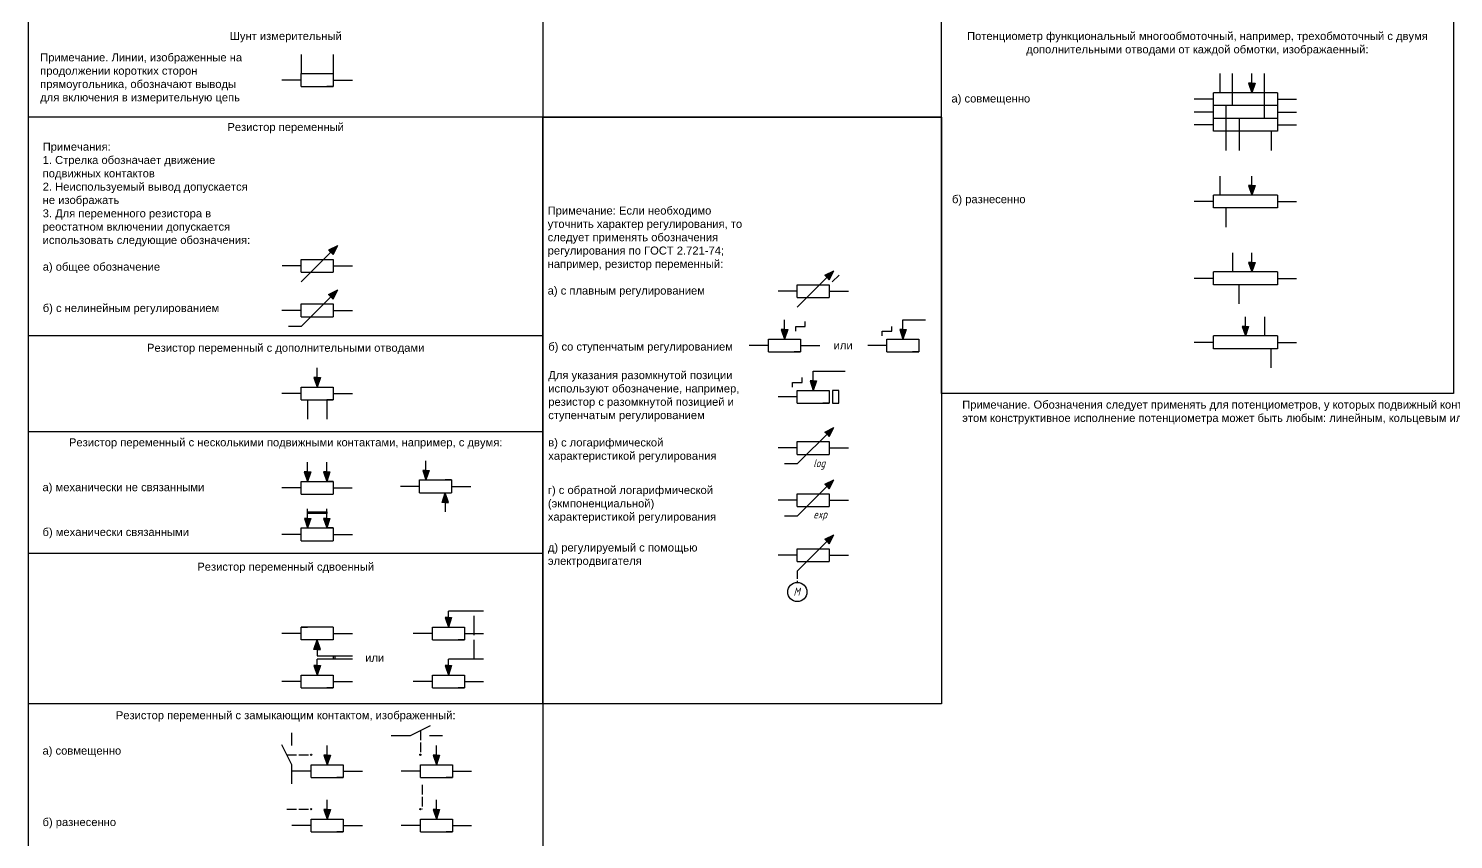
# Model space of a CAD drawing. Header units: millimetres. Extents: x 1912 to 3443, y 1352 to 2353.
# Drawn here: x 1935.8 to 2381, y 1617.6 to 1871.1 of the extents above; entities that cross this region are included whole.
import ezdxf

# ---------------------------------------------------------------- set-up
doc = ezdxf.new("R2010")
doc.units = ezdxf.units.MM
doc.linetypes.add('ACAD_ISO02W100', pattern=[15, 12, -3])
doc.layers.add('Пунктир', color=7, linetype='ACAD_ISO02W100')
doc.styles.get("Standard").update_dxf_attribs({"font": 'arial.ttf'})
pattern_1 = [(0, (0, -18.579), (0, 6.985), [5.08, -1.905]), (90, (0, -18.579), (-6.985, 4e-16), [5.08, -1.905])]

msp = doc.modelspace()

# ---------------------------------------------------------------- hatches: boundary and pattern name
at = {"true_color": 0x000000}
h = msp.add_hatch(color=18, dxfattribs=at)
h.dxf.hatch_style = 1
h.paths.add_polyline_path([(2319, 1854), (2318, 1854), (2318, 1851)])
h.paths.add_polyline_path([(2318, 1854), (2317, 1854), (2318, 1851)])
h = msp.add_hatch(color=18, dxfattribs=at)
h.dxf.hatch_style = 1
h.paths.add_polyline_path([(2319, 1822), (2318, 1822), (2318, 1819)])
h.paths.add_polyline_path([(2318, 1822), (2317, 1822), (2318, 1819)])
h = msp.add_hatch(color=18, dxfattribs=at)
h.dxf.hatch_style = 1
h.paths.add_polyline_path([(2032.44, 1803.31), (2030.32, 1801.19), (2031.02, 1800.48)])
h.paths.add_polyline_path([(2031.64, 1802.52), (2032.44, 1803.31), (2029.61, 1801.9), (2030.31, 1801.2)])
h = msp.add_hatch(dxfattribs=at)
h.set_pattern_fill('ANGLE', color=18)
h.set_pattern_definition([(0, (155, -257), (0, 6.985), [5.08, -1.905]), (90, (155, -257), (-6.985, 4e-16), [5.08, -1.905])])
h.paths.add_polyline_path([(2171.44, 1803.31), (2169.32, 1801.19), (2170.02, 1800.48)])
h.paths.add_polyline_path([(2170.64, 1802.52), (2171.44, 1803.31), (2168.61, 1801.9), (2169.31, 1801.2)])
h = msp.add_hatch(color=18, dxfattribs=at)
h.dxf.hatch_style = 1
h.paths.add_polyline_path([(2187.42, 1795.39), (2185.3, 1793.27), (2186, 1792.56)])
h.paths.add_polyline_path([(2186.62, 1794.6), (2187.42, 1795.39), (2184.59, 1793.98), (2185.29, 1793.28)])
h = msp.add_hatch(color=18, dxfattribs=at)
h.dxf.hatch_style = 1
h.paths.add_polyline_path([(2319, 1798), (2318, 1798), (2318, 1795)])
h.paths.add_polyline_path([(2318, 1798), (2317, 1798), (2318, 1795)])
h = msp.add_hatch(color=18, dxfattribs=at)
h.dxf.hatch_style = 1
h.paths.add_polyline_path([(2032.42, 1789.39), (2030.3, 1787.27), (2031, 1786.56)])
h.paths.add_polyline_path([(2031.62, 1788.6), (2032.42, 1789.39), (2029.59, 1787.98), (2030.29, 1787.28)])
h = msp.add_hatch(dxfattribs=at)
h.set_pattern_fill('ANGLE', color=18)
h.set_pattern_definition([(0, (154.978, -270.92), (0, 6.985), [5.08, -1.905]), (90, (154.978, -270.92), (-6.985, 4e-16), [5.08, -1.905])])
h.paths.add_polyline_path([(2171.42, 1789.39), (2169.3, 1787.27), (2170, 1786.56)])
h.paths.add_polyline_path([(2170.62, 1788.6), (2171.42, 1789.39), (2168.59, 1787.98), (2169.29, 1787.28)])
h = msp.add_hatch(dxfattribs=at)
h.set_pattern_fill('ANGLE', color=18)
h.set_pattern_definition([(0, (165.0196, -265.576), (0, 6.985), [5.08, -1.905]), (90, (165.0196, -265.576), (-6.985, 4e-16), [5.08, -1.905])])
h.paths.add_polyline_path([(2172, 1777), (2171, 1777), (2172, 1774)])
h.paths.add_polyline_path([(2173, 1777), (2172, 1777), (2172, 1774)])
h = msp.add_hatch(color=18, dxfattribs=at)
h.dxf.hatch_style = 1
h.paths.add_polyline_path([(2172, 1777), (2171, 1777), (2172, 1774)])
h.paths.add_polyline_path([(2173, 1777), (2172, 1777), (2172, 1774)])
h = msp.add_hatch(dxfattribs=at)
h.set_pattern_fill('ANGLE', color=18)
h.set_pattern_definition([(0, (202.0196, -265.576), (0, 6.985), [5.08, -1.905]), (90, (202.0196, -265.576), (-6.985, 4e-16), [5.08, -1.905])])
h.paths.add_polyline_path([(2209, 1777), (2208, 1777), (2209, 1774)])
h.paths.add_polyline_path([(2210, 1777), (2209, 1777), (2209, 1774)])
h = msp.add_hatch(color=18, dxfattribs=at)
h.dxf.hatch_style = 1
h.paths.add_polyline_path([(2209, 1777), (2208, 1777), (2209, 1774)])
h.paths.add_polyline_path([(2210, 1777), (2209, 1777), (2209, 1774)])
h = msp.add_hatch(color=18, dxfattribs=at)
h.dxf.hatch_style = 1
h.paths.add_polyline_path([(2317, 1778), (2316, 1778), (2316, 1775)])
h.paths.add_polyline_path([(2316, 1778), (2315, 1778), (2316, 1775)])
h = msp.add_hatch(dxfattribs=at)
h.set_pattern_fill('ANGLE', color=18)
h.set_pattern_definition([(0, (19.0196, -280.576), (0, 6.985), [5.08, -1.905]), (90, (19.0196, -280.576), (-6.985, 4e-16), [5.08, -1.905])])
h.paths.add_polyline_path([(2026, 1762), (2025, 1762), (2026, 1759)])
h.paths.add_polyline_path([(2027, 1762), (2026, 1762), (2026, 1759)])
h = msp.add_hatch(color=18, dxfattribs=at)
h.dxf.hatch_style = 1
h.paths.add_polyline_path([(2026, 1762), (2025, 1762), (2026, 1759)])
h.paths.add_polyline_path([(2027, 1762), (2026, 1762), (2026, 1759)])
h = msp.add_hatch(dxfattribs=at)
h.set_pattern_fill('ANGLE', color=18)
h.set_pattern_definition([(0, (174.0196, -281.576), (0, 6.985), [5.08, -1.905]), (90, (174.0196, -281.576), (-6.985, 4e-16), [5.08, -1.905])])
h.paths.add_polyline_path([(2181, 1761), (2180, 1761), (2181, 1758)])
h.paths.add_polyline_path([(2182, 1761), (2181, 1761), (2181, 1758)])
h = msp.add_hatch(color=18, dxfattribs=at)
h.dxf.hatch_style = 1
h.paths.add_polyline_path([(2181, 1761), (2180, 1761), (2181, 1758)])
h.paths.add_polyline_path([(2182, 1761), (2181, 1761), (2181, 1758)])
h = msp.add_hatch(color=18, dxfattribs=at)
h.dxf.hatch_style = 1
h.paths.add_polyline_path([(2187.42, 1746.39), (2185.3, 1744.27), (2186, 1743.56)])
h.paths.add_polyline_path([(2186.62, 1745.6), (2187.42, 1746.39), (2184.59, 1744.98), (2185.29, 1744.28)])
h = msp.add_hatch(dxfattribs=at)
h.set_pattern_fill('ANGLE', color=18)
h.set_pattern_definition([(0, (16, -310), (0, 6.985), [5.08, -1.905]), (90, (16, -310), (-6.985, 4e-16), [5.08, -1.905])])
h.paths.add_polyline_path([(2022.98, 1732.58), (2021.98, 1732.58), (2022.98, 1729.58)])
h.paths.add_polyline_path([(2023.98, 1732.58), (2022.98, 1732.58), (2022.98, 1729.58)])
h = msp.add_hatch(color=18, dxfattribs=at)
h.dxf.hatch_style = 1
h.paths.add_polyline_path([(2022.98, 1732.58), (2021.98, 1732.58), (2022.98, 1729.58)])
h.paths.add_polyline_path([(2023.98, 1732.58), (2022.98, 1732.58), (2022.98, 1729.58)])
h = msp.add_hatch(color=18, dxfattribs=at)
h.dxf.hatch_style = 1
h.paths.add_polyline_path([(2029.98, 1732.58), (2028.98, 1732.58), (2028.98, 1729.58)])
h.paths.add_polyline_path([(2028.98, 1732.58), (2027.98, 1732.58), (2028.98, 1729.58)])
h = msp.add_hatch(dxfattribs=at)
h.set_pattern_fill('ANGLE', color=18)
h.set_pattern_definition([(0, (53.0196, -309.576), (0, 6.985), [5.08, -1.905]), (90, (53.0196, -309.576), (-6.985, 4e-16), [5.08, -1.905])])
h.paths.add_polyline_path([(2060, 1733), (2059, 1733), (2060, 1730)])
h.paths.add_polyline_path([(2061, 1733), (2060, 1733), (2060, 1730)])
h = msp.add_hatch(color=18, dxfattribs=at)
h.dxf.hatch_style = 1
h.paths.add_polyline_path([(2060, 1733), (2059, 1733), (2060, 1730)])
h.paths.add_polyline_path([(2061, 1733), (2060, 1733), (2060, 1730)])
h = msp.add_hatch(color=18, dxfattribs=at)
h.dxf.hatch_style = 1
h.paths.add_polyline_path([(2187.42, 1730.07), (2185.3, 1727.95), (2186, 1727.24)])
h.paths.add_polyline_path([(2186.62, 1729.27), (2187.42, 1730.07), (2184.59, 1728.66), (2185.29, 1727.95)])
h = msp.add_hatch(color=18, dxfattribs=at)
h.dxf.hatch_style = 1
h.paths.add_polyline_path([(2065, 1723), (2066, 1723), (2066, 1726)])
h.paths.add_polyline_path([(2066, 1723), (2067, 1723), (2066, 1726)])
h = msp.add_hatch(dxfattribs=at)
h.set_pattern_fill('ANGLE', color=18)
h.set_pattern_definition([(0, (16.0196, -324.576), (0, 6.985), [5.08, -1.905]), (90, (16.0196, -324.576), (-6.985, 4e-16), [5.08, -1.905])])
h.paths.add_polyline_path([(2023, 1718), (2022, 1718), (2023, 1715)])
h.paths.add_polyline_path([(2024, 1718), (2023, 1718), (2023, 1715)])
h = msp.add_hatch(color=18, dxfattribs=at)
h.dxf.hatch_style = 1
h.paths.add_polyline_path([(2023, 1718), (2022, 1718), (2023, 1715)])
h.paths.add_polyline_path([(2024, 1718), (2023, 1718), (2023, 1715)])
h = msp.add_hatch(color=18, dxfattribs=at)
h.dxf.hatch_style = 1
h.paths.add_polyline_path([(2030, 1718), (2029, 1718), (2029, 1715)])
h.paths.add_polyline_path([(2029, 1718), (2028, 1718), (2029, 1715)])
h = msp.add_hatch(color=18, dxfattribs=at)
h.dxf.hatch_style = 1
h.paths.add_polyline_path([(2187.42, 1712.91), (2185.3, 1710.79), (2186, 1710.08)])
h.paths.add_polyline_path([(2186.62, 1712.11), (2187.42, 1712.91), (2184.59, 1711.5), (2185.29, 1710.79)])
h = msp.add_hatch(dxfattribs=at)
h.set_pattern_fill('ANGLE', color=18, angle=360)
h.set_pattern_definition([(360, (60.0196, -355.576), (2e-15, 6.985), [5.08, -1.905]), (90, (60.0196, -355.576), (-6.985, 2e-15), [5.08, -1.905])])
h.paths.add_polyline_path([(2067, 1687), (2066, 1687), (2067, 1684)])
h.paths.add_polyline_path([(2068, 1687), (2067, 1687), (2067, 1684)])
h = msp.add_hatch(color=18, dxfattribs=at)
h.dxf.hatch_style = 1
h.paths.add_polyline_path([(2067, 1687), (2066, 1687), (2067, 1684)])
h.paths.add_polyline_path([(2068, 1687), (2067, 1687), (2067, 1684)])
h = msp.add_hatch(dxfattribs=at)
h.set_pattern_fill('ANGLE', color=18, angle=180)
h.set_pattern_definition([(180, (4032.9804, 3719.576), (-9e-16, -6.985), [5.08, -1.905]), (270, (4032.9804, 3719.576), (6.985, -1e-15), [5.08, -1.905])])
h.paths.add_polyline_path([(2026, 1677), (2027, 1677), (2026, 1680)])
h.paths.add_polyline_path([(2025, 1677), (2026, 1677), (2026, 1680)])
h = msp.add_hatch(color=18, dxfattribs=at)
h.dxf.hatch_style = 1
h.paths.add_polyline_path([(2026, 1677), (2027, 1677), (2026, 1680)])
h.paths.add_polyline_path([(2025, 1677), (2026, 1677), (2026, 1680)])
h = msp.add_hatch()
h.set_pattern_fill('ANGLE', color=256)
h.set_pattern_definition(pattern_1)
h.paths.add_polyline_path([(2183.27, 1676.28, -0.010761), (2183.41, 1676.06), (2183.67, 1676.06, 0.584546)])
h.paths.add_polyline_path([(2183.27, 1676.28, 0.262191), (2183.15, 1676.06, 0.267949), (2183.28, 1675.83), (2183.41, 1676.06, 0.010761)])
h.paths.add_polyline_path([(2183.41, 1676.06), (2183.28, 1675.83, 0.262191), (2183.53, 1675.83, 0.010761)])
h.paths.add_polyline_path([(2183.67, 1676.06), (2183.41, 1676.06, -0.010761), (2183.53, 1675.83, 0.273724)])
h.paths.add_polyline_path([(2203.89, 1676.31, 0.13713), (2203.75, 1676.28, -0.010761), (2203.89, 1676.06)])
h.paths.add_polyline_path([(2203.75, 1676.28, 0.262191), (2203.63, 1676.06, 0.267949), (2203.76, 1675.83), (2203.89, 1676.06, 0.010761)])
h.paths.add_polyline_path([(2203.89, 1676.06), (2203.76, 1675.83, 0.262191), (2204.01, 1675.83, 0.010761)])
h.paths.add_polyline_path([(2203.89, 1676.31), (2203.89, 1676.06, -0.010761), (2204.01, 1675.83, 0.273724), (2204.15, 1676.06, 0.414214)])
h = msp.add_hatch(dxfattribs=at)
h.set_pattern_fill('ANGLE', color=18, angle=360)
h.set_pattern_definition([(360, (19.0196, -370.576), (2e-15, 6.985), [5.08, -1.905]), (90, (19.0196, -370.576), (-6.985, 2e-15), [5.08, -1.905])])
h.paths.add_polyline_path([(2026, 1672), (2025, 1672), (2026, 1669)])
h.paths.add_polyline_path([(2027, 1672), (2026, 1672), (2026, 1669)])
h = msp.add_hatch(color=18, dxfattribs=at)
h.dxf.hatch_style = 1
h.paths.add_polyline_path([(2026, 1672), (2025, 1672), (2026, 1669)])
h.paths.add_polyline_path([(2027, 1672), (2026, 1672), (2026, 1669)])
h = msp.add_hatch(dxfattribs=at)
h.set_pattern_fill('ANGLE', color=18, angle=360)
h.set_pattern_definition([(360, (60.0196, -370.576), (2e-15, 6.985), [5.08, -1.905]), (90, (60.0196, -370.576), (-6.985, 2e-15), [5.08, -1.905])])
h.paths.add_polyline_path([(2067, 1672), (2066, 1672), (2067, 1669)])
h.paths.add_polyline_path([(2068, 1672), (2067, 1672), (2067, 1669)])
h = msp.add_hatch(color=18, dxfattribs=at)
h.dxf.hatch_style = 1
h.paths.add_polyline_path([(2067, 1672), (2066, 1672), (2067, 1669)])
h.paths.add_polyline_path([(2068, 1672), (2067, 1672), (2067, 1669)])
h = msp.add_hatch(color=18, dxfattribs=at)
h.dxf.hatch_style = 1
h.paths.add_polyline_path([(2023.93, 1644.13, 1), (2024.33, 1644.13, 1)])
h = msp.add_hatch(dxfattribs=at)
h.set_pattern_fill('ANGLE', color=18)
h.set_pattern_definition([(0, (22.15, -398.576), (0, 6.985), [5.08, -1.905]), (90, (22.15, -398.576), (-6.985, 4e-16), [5.08, -1.905])])
h.paths.add_polyline_path([(2029.13, 1644), (2028.13, 1644), (2029.13, 1641)])
h.paths.add_polyline_path([(2030.13, 1644), (2029.13, 1644), (2029.13, 1641)])
h = msp.add_hatch(color=18, dxfattribs=at)
h.dxf.hatch_style = 1
h.paths.add_polyline_path([(2029.13, 1644), (2028.13, 1644), (2029.13, 1641)])
h.paths.add_polyline_path([(2030.13, 1644), (2029.13, 1644), (2029.13, 1641)])
h = msp.add_hatch(color=18, dxfattribs=at)
h.dxf.hatch_style = 1
h.paths.add_polyline_path([(2058.06, 1644.13, 1), (2058.46, 1644.13, 1)])
h = msp.add_hatch(dxfattribs=at)
h.set_pattern_fill('ANGLE', color=18)
h.set_pattern_definition([(0, (56.2806, -398.576), (0, 6.985), [5.08, -1.905]), (90, (56.2806, -398.576), (-6.985, 4e-16), [5.08, -1.905])])
h.paths.add_polyline_path([(2063.26, 1644), (2062.26, 1644), (2063.26, 1641)])
h.paths.add_polyline_path([(2064.26, 1644), (2063.26, 1644), (2063.26, 1641)])
h = msp.add_hatch(color=18, dxfattribs=at)
h.dxf.hatch_style = 1
h.paths.add_polyline_path([(2063.26, 1644), (2062.26, 1644), (2063.26, 1641)])
h.paths.add_polyline_path([(2064.26, 1644), (2063.26, 1644), (2063.26, 1641)])
h = msp.add_hatch()
h.set_pattern_fill('ANGLE', color=256)
h.set_pattern_definition(pattern_1)
h.paths.add_polyline_path([(2155.27, 1643.04), (2155.01, 1643.04, -0.010761), (2155, 1642.79, 0.420531)])
h.paths.add_polyline_path([(2155, 1643.3, -0.010761), (2155.01, 1643.04), (2155.27, 1643.04, 0.420531)])
h.paths.add_polyline_path([(2155, 1643.3, 0.407924), (2154.75, 1643.04, 0.407924), (2155, 1642.79, 0.021524)])
h = msp.add_hatch(color=18, dxfattribs=at)
h.dxf.hatch_style = 1
h.paths.add_polyline_path([(2023.93, 1627.13, 1), (2024.33, 1627.13, 1)])
h = msp.add_hatch(dxfattribs=at)
h.set_pattern_fill('ANGLE', color=18)
h.set_pattern_definition([(0, (22.15, -415.576), (0, 6.985), [5.08, -1.905]), (90, (22.15, -415.576), (-6.985, 4e-16), [5.08, -1.905])])
h.paths.add_polyline_path([(2029.13, 1627), (2028.13, 1627), (2029.13, 1624)])
h.paths.add_polyline_path([(2030.13, 1627), (2029.13, 1627), (2029.13, 1624)])
h = msp.add_hatch(color=18, dxfattribs=at)
h.dxf.hatch_style = 1
h.paths.add_polyline_path([(2029.13, 1627), (2028.13, 1627), (2029.13, 1624)])
h.paths.add_polyline_path([(2030.13, 1627), (2029.13, 1627), (2029.13, 1624)])
h = msp.add_hatch(color=18, dxfattribs=at)
h.dxf.hatch_style = 1
h.paths.add_polyline_path([(2058.06, 1627.13, 1), (2058.46, 1627.13, 1)])
h = msp.add_hatch(dxfattribs=at)
h.set_pattern_fill('ANGLE', color=18)
h.set_pattern_definition([(0, (56.2806, -415.576), (0, 6.985), [5.08, -1.905]), (90, (56.2806, -415.576), (-6.985, 4e-16), [5.08, -1.905])])
h.paths.add_polyline_path([(2063.26, 1627), (2062.26, 1627), (2063.26, 1624)])
h.paths.add_polyline_path([(2064.26, 1627), (2063.26, 1627), (2063.26, 1624)])
h = msp.add_hatch(color=18, dxfattribs=at)
h.dxf.hatch_style = 1
h.paths.add_polyline_path([(2063.26, 1627), (2062.26, 1627), (2063.26, 1624)])
h.paths.add_polyline_path([(2064.26, 1627), (2063.26, 1627), (2063.26, 1624)])

# ---------------------------------------------------------------- linework, layer by layer
for p, q in [((2021, 1863), (2021, 1857)), ((2031, 1863), (2031, 1857)), ((2021, 1855), (2021, 1857)), ((2021, 1857), (2031, 1857)), ((2031, 1857), (2031, 1855)), ((2308, 1857), (2308, 1851)), ((2312, 1847), (2312, 1857)), ((2318, 1851), (2318, 1857)), ((2322, 1843), (2322, 1857)), ((2021, 1855), (2015, 1855)), ((2021, 1853), (2021, 1855)), ((2021, 1853), (2031, 1853)), ((2021, 1853), (2023, 1853)), ((2031, 1853), (2029, 1853)), ((2031, 1855), (2031, 1853)), ((2031, 1855), (2037, 1855)), ((2318, 1854), (2317, 1854)), ((2317, 1854), (2318, 1851)), ((2318, 1851), (2318, 1854)), ((2318, 1854), (2319, 1854)), ((2319, 1854), (2318, 1851)), ((2306, 1849), (2300, 1849)), ((2306, 1849), (2306, 1851)), ((2316, 1851), (2306, 1851)), ((2306, 1847), (2306, 1849)), ((2326, 1851), (2316, 1851)), ((2326, 1851), (2326, 1849)), ((2326, 1849), (2326, 1847)), ((2326, 1849), (2332, 1849)), ((2221, 1843.38), (1935.82, 1843.38)), ((2306, 1845), (2300, 1845)), ((2316, 1847), (2306, 1847)), ((2306, 1845), (2306, 1847)), ((2316, 1847), (2306, 1847)), ((2306, 1843), (2306, 1845)), ((2310, 1833), (2310, 1847)), ((2326, 1847), (2316, 1847)), ((2326, 1847), (2316, 1847)), ((2326, 1847), (2326, 1845)), ((2326, 1845), (2326, 1843)), ((2326, 1845), (2332, 1845)), ((2306, 1841), (2300, 1841)), ((2316, 1843), (2306, 1843)), ((2306, 1841), (2306, 1843)), ((2316, 1843), (2306, 1843)), ((2306, 1839), (2306, 1841)), ((2316, 1839), (2306, 1839)), ((2314, 1843), (2314, 1833)), ((2326, 1843), (2316, 1843)), ((2326, 1843), (2316, 1843)), ((2326, 1839), (2316, 1839)), ((2324, 1839), (2324, 1833)), ((2326, 1843), (2326, 1841)), ((2326, 1841), (2326, 1839)), ((2326, 1841), (2332, 1841)), ((2308, 1825), (2308, 1819)), ((2318, 1822), (2317, 1822)), ((2317, 1822), (2318, 1819)), ((2318, 1819), (2318, 1825)), ((2318, 1819), (2318, 1822)), ((2318, 1822), (2319, 1822)), ((2319, 1822), (2318, 1819)), ((2306, 1817), (2300, 1817)), ((2306, 1817), (2306, 1819)), ((2316, 1819), (2306, 1819)), ((2306, 1815), (2306, 1817)), ((2326, 1819), (2316, 1819)), ((2326, 1819), (2326, 1817)), ((2326, 1817), (2326, 1815)), ((2326, 1817), (2332, 1817)), ((2316, 1815), (2306, 1815)), ((2310, 1809), (2310, 1815)), ((2326, 1815), (2316, 1815)), ((2029.61, 1801.9), (2032.44, 1803.31)), ((2032.44, 1803.31), (2030.32, 1801.19)), ((2031.02, 1800.48), (2032.44, 1803.31)), ((2021.02, 1791.92), (2031.64, 1802.52)), ((2021.02, 1796.92), (2021.02, 1798.92)), ((2021.02, 1798.92), (2031.02, 1798.92)), ((2030.32, 1801.19), (2029.61, 1801.9)), ((2030.32, 1801.19), (2031.02, 1800.48)), ((2031.02, 1798.92), (2031.02, 1796.92)), ((2096.5, 1800.04), (2096.5, 1545.25)), ((2312, 1801), (2312, 1795)), ((2318, 1795), (2318, 1801)), ((2021.02, 1796.92), (2015.02, 1796.92)), ((2021.02, 1794.92), (2021.02, 1796.92)), ((2021.02, 1794.92), (2031.02, 1794.92)), ((2031.02, 1796.92), (2031.02, 1794.92)), ((2031.02, 1796.92), (2037.02, 1796.92)), ((2176, 1784), (2186.62, 1794.6)), ((2184.59, 1793.98), (2187.42, 1795.39)), ((2187.42, 1795.39), (2185.3, 1793.27)), ((2186, 1792.56), (2187.42, 1795.39)), ((2306, 1793), (2306, 1795)), ((2316, 1795), (2306, 1795)), ((2326, 1795), (2316, 1795)), ((2318, 1798), (2317, 1798)), ((2317, 1798), (2318, 1795)), ((2318, 1795), (2318, 1798)), ((2318, 1798), (2319, 1798)), ((2319, 1798), (2318, 1795)), ((2326, 1795), (2326, 1793)), ((2176, 1789), (2176, 1791)), ((2176, 1791), (2186, 1791)), ((2185.3, 1793.27), (2184.59, 1793.98)), ((2185.3, 1793.27), (2186, 1792.56)), ((2186, 1791), (2186, 1789)), ((2186.94, 1791.94), (2189.06, 1794.06)), ((2306, 1793), (2300, 1793)), ((2306, 1791), (2306, 1793)), ((2316, 1791), (2306, 1791)), ((2314, 1785), (2314, 1791)), ((2326, 1791), (2316, 1791)), ((2326, 1793), (2326, 1791)), ((2326, 1793), (2332, 1793)), ((2021, 1778), (2031.62, 1788.6)), ((2029.59, 1787.98), (2032.42, 1789.39)), ((2030.3, 1787.27), (2029.59, 1787.98)), ((2032.42, 1789.39), (2030.3, 1787.27)), ((2030.3, 1787.27), (2031, 1786.56)), ((2031, 1786.56), (2032.42, 1789.39)), ((2176, 1789), (2170, 1789)), ((2176, 1787), (2176, 1789)), ((2176, 1787), (2186, 1787)), ((2186, 1789), (2186, 1787)), ((2186, 1789), (2192, 1789)), ((2021, 1783), (2015, 1783)), ((2021, 1783), (2021, 1785)), ((2021, 1785), (2031, 1785)), ((2021, 1781), (2021, 1783)), ((2021, 1781), (2031, 1781)), ((2031, 1785), (2031, 1783)), ((2031, 1783), (2031, 1781)), ((2031, 1783), (2037, 1783)), ((2316, 1775), (2316, 1781)), ((2322, 1781), (2322, 1775)), ((2021, 1778), (2017, 1778)), ((2172, 1777), (2171, 1777)), ((2171, 1777), (2172, 1774)), ((2172, 1774), (2172, 1780)), ((2172, 1774), (2172, 1777)), ((2172, 1777), (2173, 1777)), ((2173, 1777), (2172, 1774)), ((2175.5, 1776.5), (2175.5, 1778)), ((2175.5, 1778), (2178.5, 1778)), ((2178.5, 1778), (2178.5, 1779.5)), ((2202.5, 1775), (2202.5, 1776.5)), ((2202.5, 1776.5), (2205.5, 1776.5)), ((2205.5, 1776.5), (2205.5, 1778)), ((2209, 1777), (2208, 1777)), ((2208, 1777), (2209, 1774)), ((2209, 1774), (2209, 1780)), ((2209, 1780), (2216, 1780)), ((2209, 1774), (2209, 1777)), ((2209, 1777), (2210, 1777)), ((2210, 1777), (2209, 1774)), ((2316, 1778), (2315, 1778)), ((2315, 1778), (2316, 1775)), ((2316, 1775), (2316, 1778)), ((2316, 1778), (2317, 1778)), ((2317, 1778), (2316, 1775)), ((2096.5, 1775), (1935.82, 1775)), ((2167, 1772), (2161, 1772)), ((2167, 1772), (2167, 1774)), ((2167, 1774), (2177, 1774)), ((2167, 1770), (2167, 1772)), ((2177, 1774), (2177, 1772)), ((2177, 1772), (2177, 1770)), ((2177, 1772), (2183, 1772)), ((2204, 1772), (2198, 1772)), ((2204, 1772), (2204, 1774)), ((2204, 1774), (2214, 1774)), ((2204, 1770), (2204, 1772)), ((2214, 1774), (2214, 1772)), ((2214, 1772), (2214, 1770)), ((2306, 1773), (2300, 1773)), ((2306, 1773), (2306, 1775)), ((2316, 1775), (2306, 1775)), ((2306, 1771), (2306, 1773)), ((2326, 1775), (2316, 1775)), ((2326, 1775), (2326, 1773)), ((2326, 1773), (2326, 1771)), ((2326, 1773), (2332, 1773)), ((2167, 1770), (2177, 1770)), ((2167, 1770), (2169, 1770)), ((2177, 1770), (2175, 1770)), ((2204, 1770), (2214, 1770)), ((2204, 1770), (2206, 1770)), ((2214, 1770), (2212, 1770)), ((2316, 1771), (2306, 1771)), ((2326, 1771), (2316, 1771)), ((2324, 1765), (2324, 1771)), ((2026, 1759), (2026, 1765)), ((2181, 1758), (2181, 1764)), ((2181, 1764), (2191, 1764)), ((2021, 1757), (2021, 1759)), ((2021, 1759), (2031, 1759)), ((2026, 1762), (2025, 1762)), ((2025, 1762), (2026, 1759)), ((2026, 1759), (2026, 1762)), ((2026, 1762), (2027, 1762)), ((2027, 1762), (2026, 1759)), ((2031, 1759), (2031, 1757)), ((2174.5, 1759), (2174.5, 1760.5)), ((2174.5, 1760.5), (2177.5, 1760.5)), ((2177.5, 1760.5), (2177.5, 1762)), ((2181, 1761), (2180, 1761)), ((2180, 1761), (2181, 1758)), ((2181, 1758), (2181, 1761)), ((2181, 1761), (2182, 1761)), ((2182, 1761), (2181, 1758)), ((2021, 1757), (2015, 1757)), ((2021, 1755), (2021, 1757)), ((2021, 1755), (2031, 1755)), ((2021, 1755), (2023, 1755)), ((2023, 1755), (2023, 1749)), ((2031, 1755), (2029, 1755)), ((2029, 1755), (2029, 1749)), ((2031, 1757), (2031, 1755)), ((2031, 1757), (2037, 1757)), ((2176, 1756), (2170, 1756)), ((2176, 1756), (2176, 1758)), ((2176, 1758), (2186, 1758)), ((2176, 1754), (2176, 1756)), ((2186, 1758), (2186, 1756)), ((2186, 1756), (2186, 1754)), ((2189, 1758), (2187, 1758)), ((2187, 1758), (2187, 1754)), ((2189, 1754), (2189, 1758)), ((2176, 1754), (2186, 1754)), ((2176, 1754), (2178, 1754)), ((2186, 1754), (2184, 1754)), ((2187, 1754), (2189, 1754)), ((2176, 1735), (2186.62, 1745.6)), ((2184.59, 1744.98), (2187.42, 1746.39)), ((2187.42, 1746.39), (2185.3, 1744.27)), ((2186, 1743.56), (2187.42, 1746.39)), ((2096.5, 1745), (1935.82, 1745)), ((2176, 1740), (2176, 1742)), ((2176, 1742), (2186, 1742)), ((2185.3, 1744.27), (2184.59, 1744.98)), ((2185.3, 1744.27), (2186, 1743.56)), ((2186, 1742), (2186, 1740)), ((2176, 1740), (2170, 1740)), ((2176, 1738), (2176, 1740)), ((2176, 1738), (2186, 1738)), ((2186, 1740), (2186, 1738)), ((2186, 1740), (2192, 1740)), ((2022.98, 1732.58), (2021.98, 1732.58)), ((2021.98, 1732.58), (2022.98, 1729.58)), ((2022.98, 1729.58), (2022.98, 1735.58)), ((2022.98, 1729.58), (2022.98, 1732.58)), ((2022.98, 1732.58), (2023.98, 1732.58)), ((2023.98, 1732.58), (2022.98, 1729.58)), ((2028.98, 1732.58), (2027.98, 1732.58)), ((2027.98, 1732.58), (2028.98, 1729.58)), ((2028.98, 1729.58), (2028.98, 1735.58)), ((2028.98, 1729.58), (2028.98, 1732.58)), ((2028.98, 1732.58), (2029.98, 1732.58)), ((2029.98, 1732.58), (2028.98, 1729.58)), ((2060, 1733), (2059, 1733)), ((2059, 1733), (2060, 1730)), ((2060, 1730), (2060, 1736)), ((2060, 1730), (2060, 1733)), ((2060, 1733), (2061, 1733)), ((2061, 1733), (2060, 1730)), ((2176, 1735), (2172, 1735)), ((2020.98, 1727.58), (2014.98, 1727.58)), ((2020.98, 1727.58), (2020.98, 1729.58)), ((2020.98, 1729.58), (2030.98, 1729.58)), ((2020.98, 1729.58), (2022.98, 1729.58)), ((2020.98, 1725.58), (2020.98, 1727.58)), ((2030.98, 1729.58), (2028.98, 1729.58)), ((2030.98, 1729.58), (2030.98, 1727.58)), ((2030.98, 1727.58), (2030.98, 1725.58)), ((2030.98, 1727.58), (2036.98, 1727.58)), ((2058, 1728), (2052, 1728)), ((2058, 1728), (2058, 1730)), ((2058, 1730), (2068, 1730)), ((2058, 1730), (2060, 1730)), ((2058, 1726), (2058, 1728)), ((2068, 1730), (2066, 1730)), ((2068, 1730), (2068, 1728)), ((2068, 1728), (2068, 1726)), ((2068, 1728), (2074, 1728)), ((2176, 1718.68), (2186.62, 1729.27)), ((2184.59, 1728.66), (2187.42, 1730.07)), ((2185.3, 1727.95), (2184.59, 1728.66)), ((2187.42, 1730.07), (2185.3, 1727.95)), ((2185.3, 1727.95), (2186, 1727.24)), ((2186, 1727.24), (2187.42, 1730.07)), ((2020.98, 1725.58), (2030.98, 1725.58)), ((2058, 1726), (2068, 1726)), ((2065, 1723), (2066, 1726)), ((2066, 1723), (2065, 1723)), ((2066, 1726), (2066, 1720)), ((2066, 1726), (2066, 1723)), ((2067, 1723), (2066, 1726)), ((2066, 1723), (2067, 1723)), ((2176, 1723.68), (2170, 1723.68)), ((2176, 1723.68), (2176, 1725.68)), ((2176, 1725.68), (2186, 1725.68)), ((2176, 1721.68), (2176, 1723.68)), ((2186, 1725.68), (2186, 1723.68)), ((2186, 1723.68), (2186, 1721.68)), ((2186, 1723.68), (2192, 1723.68)), ((2023, 1715), (2023, 1721)), ((2023, 1720), (2029, 1720)), ((2029, 1719.5), (2023, 1719.5)), ((2029, 1715), (2029, 1721)), ((2029, 1720), (2029, 1720)), ((2029, 1720), (2029, 1719.5)), ((2176, 1718.68), (2172, 1718.68)), ((2176, 1721.68), (2186, 1721.68)), ((2021, 1713), (2021, 1715)), ((2021, 1715), (2031, 1715)), ((2021, 1715), (2023, 1715)), ((2023, 1718), (2022, 1718)), ((2022, 1718), (2023, 1715)), ((2023, 1715), (2023, 1718)), ((2023, 1718), (2024, 1718)), ((2024, 1718), (2023, 1715)), ((2029, 1718), (2028, 1718)), ((2028, 1718), (2029, 1715)), ((2029, 1715), (2029, 1718)), ((2029, 1718), (2030, 1718)), ((2030, 1718), (2029, 1715)), ((2031, 1715), (2029, 1715)), ((2031, 1715), (2031, 1713)), ((2021, 1713), (2015, 1713)), ((2021, 1711), (2021, 1713)), ((2021, 1711), (2031, 1711)), ((2031, 1713), (2031, 1711)), ((2031, 1713), (2037, 1713)), ((2176, 1701.52), (2186.62, 1712.11)), ((2184.59, 1711.5), (2187.42, 1712.91)), ((2185.3, 1710.79), (2184.59, 1711.5)), ((2187.42, 1712.91), (2185.3, 1710.79)), ((2185.3, 1710.79), (2186, 1710.08)), ((2186, 1710.08), (2187.42, 1712.91)), ((2096.5, 1707), (1935.82, 1707)), ((2176, 1706.52), (2170, 1706.52)), ((2176, 1706.52), (2176, 1708.52)), ((2176, 1708.52), (2186, 1708.52)), ((2176, 1704.52), (2176, 1706.52)), ((2186, 1708.52), (2186, 1706.52)), ((2186, 1706.52), (2186, 1704.52)), ((2186, 1706.52), (2192, 1706.52)), ((2176, 1704.52), (2186, 1704.52)), ((2067, 1684), (2067, 1689)), ((2078, 1689), (2067, 1689)), ((2031, 1684), (2021, 1684)), ((2021, 1682), (2021, 1684)), ((2021, 1684), (2023, 1684)), ((2031, 1684), (2029, 1684)), ((2031, 1684), (2031, 1682)), ((2062, 1682), (2062, 1684)), ((2062, 1684), (2072, 1684)), ((2067, 1687), (2066, 1687)), ((2066, 1687), (2067, 1684)), ((2067, 1684), (2067, 1687)), ((2067, 1687), (2068, 1687)), ((2068, 1687), (2067, 1684)), ((2072, 1684), (2072, 1682)), ((2021, 1682), (2015, 1682)), ((2021, 1680), (2021, 1682)), ((2031, 1680), (2021, 1680)), ((2025, 1677), (2026, 1680)), ((2026, 1680), (2026, 1675)), ((2026, 1680), (2026, 1677)), ((2027, 1677), (2026, 1680)), ((2031, 1682), (2031, 1680)), ((2031, 1682), (2037, 1682)), ((2062, 1682), (2056, 1682)), ((2062, 1680), (2062, 1682)), ((2062, 1680), (2072, 1680)), ((2062, 1680), (2064, 1680)), ((2072, 1680), (2070, 1680)), ((2072, 1682), (2072, 1680)), ((2072, 1682), (2078, 1682)), ((2026, 1677), (2025, 1677)), ((2026, 1677), (2027, 1677)), ((2026, 1675), (2037, 1675)), ((2026, 1669), (2026, 1674)), ((2037, 1674), (2026, 1674)), ((2031, 1675), (2031, 1674)), ((2031, 1675), (2031, 1675)), ((2031.5, 1675), (2031.5, 1674)), ((2067, 1669), (2067, 1674)), ((2078, 1674), (2067, 1674)), ((2026, 1672), (2025, 1672)), ((2025, 1672), (2026, 1669)), ((2026, 1669), (2026, 1672)), ((2026, 1672), (2027, 1672)), ((2027, 1672), (2026, 1669)), ((2067, 1672), (2066, 1672)), ((2066, 1672), (2067, 1669)), ((2067, 1669), (2067, 1672)), ((2067, 1672), (2068, 1672)), ((2068, 1672), (2067, 1669)), ((2021, 1667), (2015, 1667)), ((2021, 1667), (2021, 1669)), ((2021, 1669), (2031, 1669)), ((2021, 1665), (2021, 1667)), ((2021, 1665), (2031, 1665)), ((2021, 1665), (2023, 1665)), ((2031, 1665), (2029, 1665)), ((2031, 1669), (2031, 1667)), ((2031, 1667), (2031, 1665)), ((2031, 1667), (2037, 1667)), ((2062, 1667), (2056, 1667)), ((2062, 1667), (2062, 1669)), ((2062, 1669), (2072, 1669)), ((2062, 1665), (2062, 1667)), ((2062, 1665), (2072, 1665)), ((2062, 1665), (2064, 1665)), ((2072, 1665), (2070, 1665)), ((2072, 1669), (2072, 1667)), ((2072, 1667), (2072, 1665)), ((2072, 1667), (2078, 1667)), ((2096.5, 1660), (1935.82, 1660)), ((2055.13, 1650.13), (2061.39, 1653.26)), ((2018.13, 1641), (2015, 1647.26)), ((2018.13, 1647), (2018.13, 1651)), ((2049.13, 1650.13), (2055.13, 1650.13)), ((2061.13, 1650.13), (2065.13, 1650.13)), ((2029.13, 1644), (2028.13, 1644)), ((2028.13, 1644), (2029.13, 1641)), ((2029.13, 1641), (2029.13, 1647)), ((2029.13, 1641), (2029.13, 1644)), ((2029.13, 1644), (2030.13, 1644)), ((2030.13, 1644), (2029.13, 1641)), ((2063.26, 1644), (2062.26, 1644)), ((2062.26, 1644), (2063.26, 1641)), ((2063.26, 1641), (2063.26, 1647)), ((2063.26, 1641), (2063.26, 1644)), ((2063.26, 1644), (2064.26, 1644)), ((2064.26, 1644), (2063.26, 1641)), ((2018.13, 1635), (2018.13, 1641)), ((2024.13, 1639), (2018.13, 1639)), ((2024.13, 1639), (2024.13, 1641)), ((2024.13, 1641), (2034.13, 1641)), ((2024.13, 1637), (2024.13, 1639)), ((2034.13, 1641), (2034.13, 1639)), ((2034.13, 1639), (2034.13, 1637)), ((2034.13, 1639), (2040.13, 1639)), ((2058.26, 1639), (2052.26, 1639)), ((2058.26, 1639), (2058.26, 1641)), ((2058.26, 1641), (2068.26, 1641)), ((2058.26, 1637), (2058.26, 1639)), ((2068.26, 1641), (2068.26, 1639)), ((2068.26, 1639), (2068.26, 1637)), ((2068.26, 1639), (2074.26, 1639)), ((2024.13, 1637), (2034.13, 1637)), ((2024.13, 1637), (2026.13, 1637)), ((2034.13, 1637), (2032.13, 1637)), ((2058.26, 1637), (2068.26, 1637)), ((2058.26, 1637), (2060.26, 1637)), ((2068.26, 1637), (2066.26, 1637)), ((2029.13, 1624), (2029.13, 1630)), ((2063.26, 1624), (2063.26, 1630)), ((2029.13, 1627), (2028.13, 1627)), ((2028.13, 1627), (2029.13, 1624)), ((2029.13, 1624), (2029.13, 1627)), ((2029.13, 1627), (2030.13, 1627)), ((2030.13, 1627), (2029.13, 1624)), ((2063.26, 1627), (2062.26, 1627)), ((2062.26, 1627), (2063.26, 1624)), ((2063.26, 1624), (2063.26, 1627)), ((2063.26, 1627), (2064.26, 1627)), ((2064.26, 1627), (2063.26, 1624)), ((2024.13, 1622), (2018.13, 1622)), ((2024.13, 1622), (2024.13, 1624)), ((2024.13, 1624), (2034.13, 1624)), ((2024.13, 1620), (2024.13, 1622)), ((2034.13, 1624), (2034.13, 1622)), ((2034.13, 1622), (2034.13, 1620)), ((2034.13, 1622), (2040.13, 1622)), ((2058.26, 1622), (2052.26, 1622)), ((2058.26, 1622), (2058.26, 1624)), ((2058.26, 1624), (2068.26, 1624)), ((2058.26, 1620), (2058.26, 1622)), ((2068.26, 1624), (2068.26, 1622)), ((2068.26, 1622), (2068.26, 1620)), ((2068.26, 1622), (2074.26, 1622)), ((2024.13, 1620), (2034.13, 1620)), ((2024.13, 1620), (2026.13, 1620)), ((2034.13, 1620), (2032.13, 1620)), ((2058.26, 1620), (2068.26, 1620)), ((2058.26, 1620), (2060.26, 1620)), ((2068.26, 1620), (2066.26, 1620))]:
    msp.add_line(p, q)
for points in [[(1935.82, 2078.72), (2096.5, 2078.72), (2096.5, 1352), (1935.82, 1352)], [(2221, 2078.72), (2381, 2078.72), (2381, 1757), (2221, 1757)], [(2096.5, 1843.38), (2221, 1843.38), (2221, 1660), (2096.5, 1660)]]:
    msp.add_lwpolyline(points, close=True)
for centre, radius in [((2176, 1695), 3), ((2024.13, 1644.13), 0.2), ((2058.26, 1644.13), 0.2), ((2024.13, 1627.13), 0.2), ((2058.26, 1627.13), 0.2)]:
    msp.add_circle(centre, radius)
at = {"layer": 'Пунктир', "ltscale": 0.2}
msp.add_line((2176, 1701.52), (2176, 1698), dxfattribs=at)
at = {"layer": 'Пунктир', "ltscale": 0.5}
msp.add_line((2075, 1674), (2075, 1689), dxfattribs=at)
at = {"layer": 'Пунктир', "ltscale": 0.25}
for p, q in [((2058.26, 1651.7), (2058.26, 1644.13)), ((2016.57, 1644.13), (2024.13, 1644.13)), ((2058.83, 1634.7), (2058.83, 1627.13)), ((2016.57, 1627.13), (2024.13, 1627.13))]:
    msp.add_line(p, q, dxfattribs=at)

# ---------------------------------------------------------------- texts
at = {"color": 242, "true_color": 0xcd2027, "char_height": 2.5, "attachment_point": 1}
for s, width, heights, insert in [('\\pxqc;Шунт измерительный', 160.687, [-3.23], (1935.82, 1870)), ('\\pxqc;Потенциометр функциональный многообмоточный, например, трехобмоточный с двумя дополнительными отводами от каждой обмотки, изображаенный:', 160, [-7.48], (2221, 1870)), ('\\pxqc;Резистор переменный', 160.687, [-3.19], (1935.82, 1841.56)), ('\\pxqc;Резистор переменный с дополнительными отводами', 160.687, [-3.19], (1935.82, 1772.57)), ('\\pxqc;Резистор переменный с несколькими подвижными контактами, например, с двумя:', 160.687, [-3.23], (1935.82, 1743.02)), ('\\pxqc;Резистор переменный сдвоенный', 160.687, [-3.19], (1935.82, 1704.16)), ('\\pxqc;Резистор переменный с замыкающим контактом, изображенный:', 160.687, [-3.25], (1935.82, 1657.74))]:
    msp.add_mtext_dynamic_manual_height_columns(s, width=width, gutter_width=12.5, heights=heights, dxfattribs=dict(at, insert=insert))
at = {"char_height": 2.5, "attachment_point": 1}
for s, width, heights, insert in [('Примечание. Линии, изображенные на продолжении коротких сторон прямоугольника, обозначают выводы для включения в измерительную цепь', 65.731, [-15.85], (1939.47, 1863.33)), ('а) совмещенно', 56.3975, [-3.28], (2224.17, 1850.47)), ('Примечания:\\P1. Стрелка обозначает движение подвижных контактов\\P2. Неиспользуемый вывод допускается не изображать\\P3. Для переменного резистора в реостатном включении допускается использовать следующие обозначения:\\P\\Pа) общее обозначение', 65.731, [-40.99], (1940.25, 1835.42)), ('б) разнесенно', 56.3975, [-3.29], (2224.33, 1819)), ('Примечание: Если необходимо уточнить характер регулирования, то следует применять обозначения регулирования по ГОСТ 2.721-74; например, резистор переменный:\\P\\Pа) с плавным регулированием', 65.731, [-28.44], (2098.01, 1815.45)), ('б) с нелинейным регулированием', 56.3975, [-3.29], (1940.27, 1785)), ('б) со ступенчатым регулированием', 57.8048, [-3.29], (2098.2, 1772.94)), ('или', 7, [-2.51], (2187.35, 1773.32)), ('Для указания разомкнутой позиции используют обозначение, например, резистор с разомкнутой позицией и ступенчатым регулированием', 65.731, [-15.79], (2098.2, 1764.02)), ('Примечание. Обозначения следует применять для потенциометров, у которых подвижный контакт перемещается между двумя фиксированными (начальным и конечным) положениями. При этом конструктивное исполнение потенциометра может быть любым: линейным, кольцевым или спиральным (многооборотные потенциометры).', 313.4821, [-7.52], (2227.52, 1754.81)), ('в) с логарифмической характеристикой регулирования', 58.8048, [-7.44], (2098.2, 1742.98)), ('{\\fGOST type A|b0|i1|c0|p2;log}', 5, [-3.22], (2181, 1736.5)), ('а) механически не связанными', 56.3975, [-3.28], (1940.2, 1729)), ('г) с обратной логарифмической (экмпоненциальной) характеристикой регулирования', 58.8048, [-11.67], (2098.08, 1728.11)), ('{\\fGOST type A|b0|i1|c0|p2;exp}', 5, [-3.21], (2181, 1720.5)), ('б) механически связанными', 56.3975, [-3.29], (1940.2, 1715)), ('д) регулируемый с помощью электродвигателя', 58.8048, [-7.4], (2098.08, 1710.15)), ('{\\fGOST type A|b0|i1|c0|p2;M}', 5, [-2.51], (2174.82, 1696.36)), ('или', 7, [-2.51], (2041, 1675.68)), ('а) совмещенно', 56.3975, [-3.28], (1940.2, 1646.68)), ('б) разнесенно', 56.3975, [-3.29], (1940.2, 1624.35))]:
    msp.add_mtext_dynamic_manual_height_columns(s, width=width, gutter_width=12.5, heights=heights, dxfattribs=dict(at, insert=insert))

doc.saveas('drawing.dxf')
